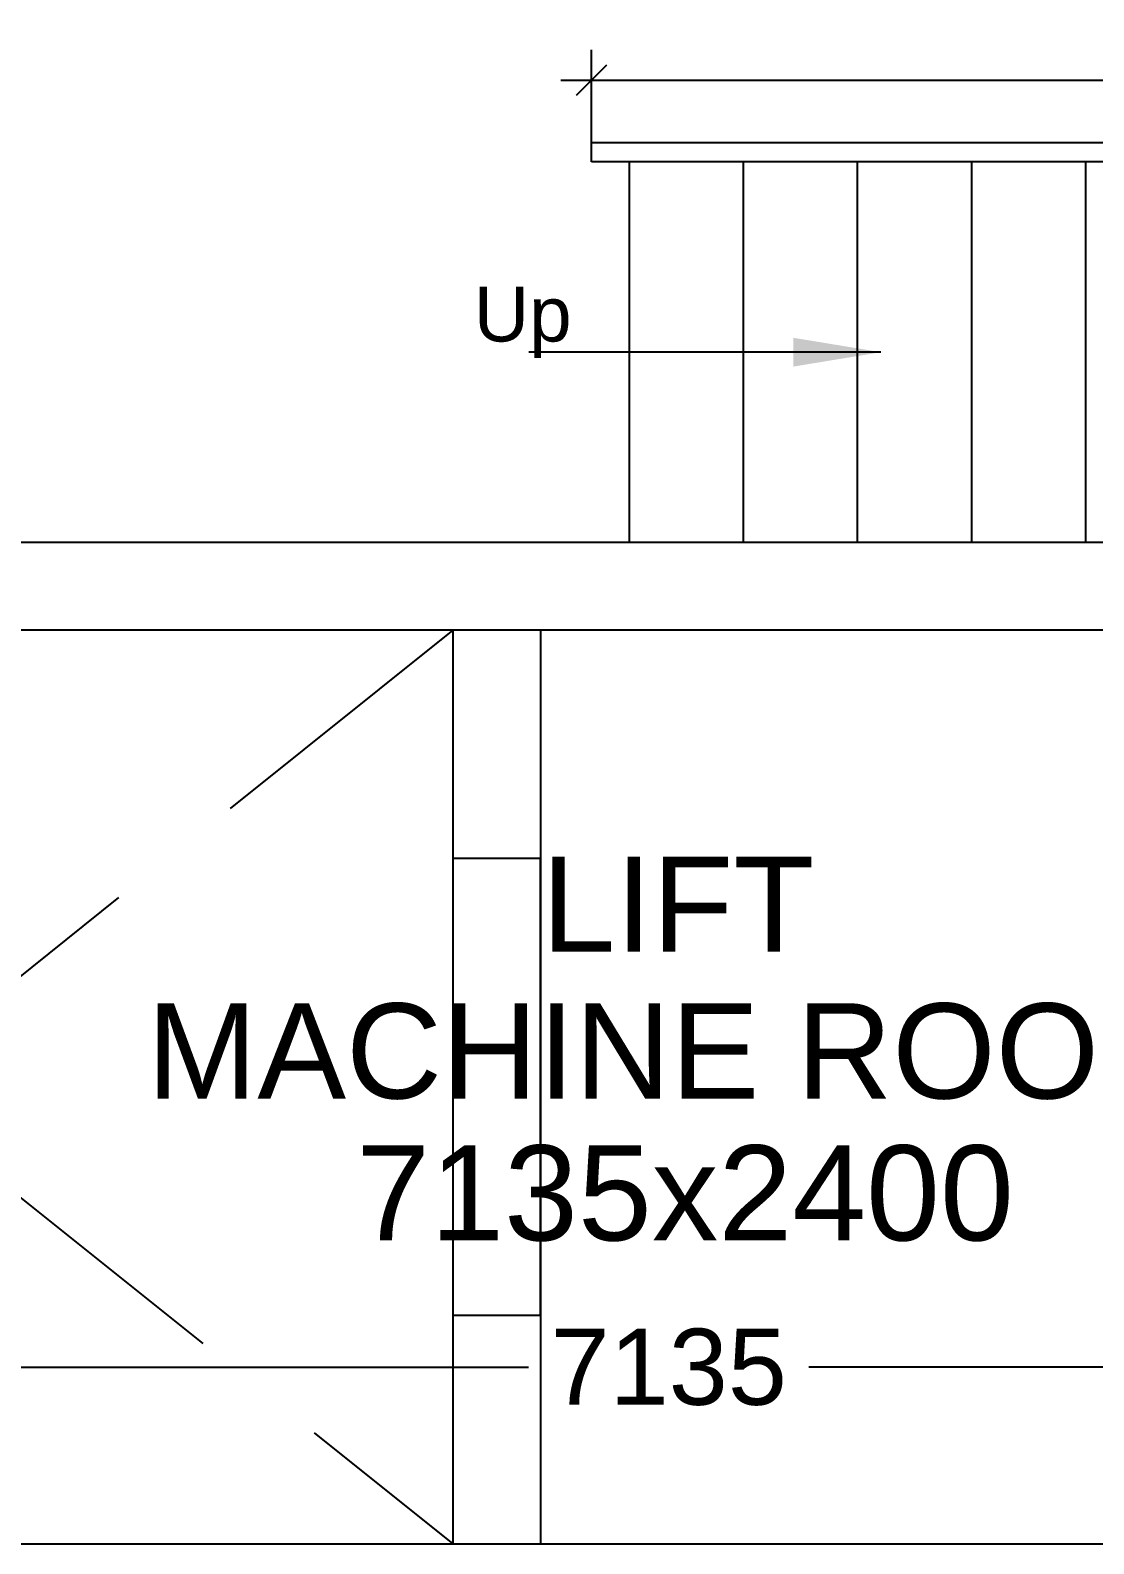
# Model space of a CAD drawing. Extents: x 7897917 to 8423973, y -6487334 to -6173396.
# Drawn here: x 8254558 to 8257352, y -6401301 to -6397325 of the extents above; entities that cross this region are included whole.
import ezdxf
from ezdxf.enums import TextEntityAlignment as Align

# ---------------------------------------------------------------- set-up
doc = ezdxf.new("R2010")
doc.units = 0
doc.header["$LTSCALE"] = 600
doc.header["$MEASUREMENT"] = 0
doc.header["$PDMODE"] = 35
doc.linetypes.add('HIDDEN2', pattern=[0.1875, 0.125, -0.0625])
doc.layers.get('0').update_dxf_attribs({"linetype": 'CONTINUOUS'})
doc.layers.get('Defpoints').update_dxf_attribs({"linetype": 'CONTINUOUS'})
for name, color, linetype in [('DOOR', 32, 'CONTINUOUS'), ('Duct', 8, 'CONTINUOUS'), ('Railing', 21, 'CONTINUOUS'), ('Room Dim', 1, 'CONTINUOUS'), ('Stairscase', 7, 'CONTINUOUS'), ('TEXT', 6, 'CONTINUOUS'), ('Walls', 7, 'CONTINUOUS'), ('Working Dim', 5, 'CONTINUOUS')]:
    doc.layers.add(name, color=color, linetype=linetype)
doc.styles.add('ari', font='arial.ttf')
doc.styles.add('ARIAL', font='arial.ttf')
doc.dimstyles.new('int. dim', dxfattribs={"dimtxt": 450, "dimasz": 80, "dimexe": 80, "dimexo": 0, "dimgap": 70, "dimtad": 0, "dimdec": 0, "dimzin": 12, "dimdsep": 46, "dimtxsty": 'ari', "dimblk": 'OBLIQUE', "dimcen": 2, "dimdle": 80, "dimclrd": 256, "dimclre": 256, "dimclrt": 6, "dimadec": 0, "dimazin": 0, "dimtfac": 1, "dimtdec": 0, "dimtix": 1, "dimtmove": 2, "dimatfit": 3, "dimfxl": 1, "dimtolj": 1, "dimtzin": 0, "dimlwd": -1, "dimlwe": -1, "dimarcsym": 0})

# ---------------------------------------------------------------- blocks, each defined once
blk = doc.blocks.new('_Oblique')
at = {"color": 0, "linetype": 'ByBlock', "lineweight": -2}
blk.add_line((-0.5, -0.5), (0.5, 0.5), dxfattribs=at)
blk = doc.blocks.new('*D2595')
at = {"layer": 'Defpoints', "color": 0, "transparency": 16777216}
for p in [(8259482.2, -6397456.6), (8256032.1, -6397621, 0.7), (8259482.2, -6397621, 0.7)]:
    blk.add_point(p, dxfattribs=at)
at = {"layer": 'Working Dim', "transparency": 16777216}
for p, q in [((8256032.1, -6397621), (8256032.1, -6397376.6)), ((8259482.2, -6397621), (8259482.2, -6397376.6)), ((8255952.1, -6397456.6), (8257388.9, -6397456.6)), ((8259562.2, -6397456.6), (8258125.4, -6397456.6))]:
    blk.add_line(p, q, dxfattribs=at)
at = {"layer": 'Working Dim', "transparency": 16777216, "xscale": 80, "yscale": 80, "zscale": 80, "rotation": 180}
blk.add_blockref('_Oblique', (8256032.1, -6397456.6), dxfattribs=at)
at = {"layer": 'Working Dim', "transparency": 16777216, "xscale": 80, "yscale": 80, "zscale": 80}
blk.add_blockref('_Oblique', (8259482.2, -6397456.6), dxfattribs=at)
at = {"layer": 'Working Dim', "color": 6, "transparency": 16777216, "insert": (8257757.2, -6397456.6), "char_height": 200, "attachment_point": 5, "style": 'ari'}
blk.add_mtext('\\A1;3450', dxfattribs=at)
blk = doc.blocks.new('*D2597')
at = {"layer": 'Defpoints', "color": 0, "transparency": 16777216}
for p in [(8252668.1, -6400837.5), (8252668.1, -6401020.5), (8259802.7, -6401020.5)]:
    blk.add_point(p, dxfattribs=at)
at = {"layer": 'Working Dim', "transparency": 16777216}
for p, q in [((8252668.1, -6401020.5), (8252668.1, -6400757.5)), ((8259802.7, -6401020.5), (8259802.7, -6400757.5)), ((8252588.1, -6400837.5), (8255866.8, -6400837.5)), ((8259882.7, -6400837.5), (8256604, -6400837.5))]:
    blk.add_line(p, q, dxfattribs=at)
at = {"layer": 'Working Dim', "transparency": 16777216, "xscale": 80, "yscale": 80, "zscale": 80, "rotation": 180}
blk.add_blockref('_Oblique', (8252668.1, -6400837.5), dxfattribs=at)
at = {"layer": 'Working Dim', "transparency": 16777216, "xscale": 80, "yscale": 80, "zscale": 80}
blk.add_blockref('_Oblique', (8259802.7, -6400837.5), dxfattribs=at)
at = {"layer": 'Working Dim', "color": 6, "transparency": 16777216, "insert": (8256235.4, -6400837.5), "char_height": 200, "attachment_point": 5, "style": 'ari'}
blk.add_mtext('\\A1;7135', dxfattribs=at)

msp = doc.modelspace()

# ---------------------------------------------------------------- linework, layer by layer
at = {"layer": 'DOOR', "color": 8, "linetype": 'Continuous', "elevation": 31.513}
msp.add_lwpolyline([(8255668.209, -6399501.007), (8255668.209, -6400701.007), (8255898.209, -6400701.007), (8255898.209, -6399501.007)], close=True, dxfattribs=at)
at = {"layer": 'Duct', "color": 8, "linetype": 'HIDDEN2', "ltscale": 10}
for p, q in [((8255668.209, -6398901.007, 29.814), (8252668.119, -6401301.007, 29.814)), ((8252668.119, -6398901.008, 29.814), (8255668.209, -6401301.007, 29.814))]:
    msp.add_line(p, q, dxfattribs=at)
at = {"layer": 'Railing', "ltscale": 120}
msp.add_line((8256032.133, -6397671.006, 34.945), (8256032.133, -6397621.006, 34.253), dxfattribs=at)
at = {"layer": 'Railing', "ltscale": 120, "elevation": 34.945}
for points in [[(8259482.21, -6398451.007), (8259482.21, -6397621.006), (8256032.133, -6397621.006)], [(8259432.21, -6398451.007), (8259432.21, -6397671.006), (8256032.133, -6397671.006)]]:
    msp.add_lwpolyline(points, dxfattribs=at)
at = {"layer": 'Stairscase', "ltscale": 2}
for p, q in [((8256131.947, -6398671.006, 30.505), (8256131.947, -6397671.006, 30.505)), ((8256431.947, -6398671.006, 30.505), (8256431.947, -6397671.006, 30.505)), ((8256731.947, -6398671.006, 30.505), (8256731.947, -6397671.006, 30.505)), ((8257031.947, -6398671.006, 30.505), (8257031.947, -6397671.006, 30.505)), ((8257331.947, -6398671.006, 30.505), (8257331.947, -6397671.006, 30.505))]:
    msp.add_line(p, q, dxfattribs=at)
at = {"layer": 'Walls', "linetype": 'Continuous'}
msp.add_line((8258301.947, -6398670.947, 29.814), (8253188.209, -6398670.948, 29.814), dxfattribs=at)
at = {"layer": 'Walls'}
for p, q in [((8258301.947, -6398901.006, 29.814), (8253188.209, -6398901.008, 5.284)), ((8253038.473, -6401301.007, 5.284), (8259432.209, -6401301.007, 20.471))]:
    msp.add_line(p, q, dxfattribs=at)
at = {"layer": 'Walls', "color": 8}
for p, q in [((8255668.209, -6398901.007, 29.814), (8255668.209, -6401301.007, 29.814)), ((8255898.209, -6398901.007, 29.814), (8255898.209, -6401301.007, 29.814))]:
    msp.add_line(p, q, dxfattribs=at)

# ---------------------------------------------------------------- texts
at = {"layer": 'Room Dim', "style": 'ARIAL'}
msp.add_text('7135x2400', height=250, dxfattribs=at).set_placement((8256278.373, -6400504.335, 30.505), align=Align.CENTER)
at = {"layer": 'Stairscase', "color": 7, "linetype": 'Continuous', "style": 'ARIAL'}
msp.add_text('Up', height=144, dxfattribs=at).set_placement((8255851.775, -6398142.954, 30.505), align=Align.CENTER)
at = {"layer": 'TEXT', "color": 7, "style": 'ARIAL'}
for s, p in [('LIFT', (8256259.615, -6399746.167, 30.505)), ('MACHINE ROOM', (8256260.379, -6400131.455, 30.505))]:
    msp.add_text(s, height=250, dxfattribs=at).set_placement(p, align=Align.CENTER)

# ---------------------------------------------------------------- dimensions: what is measured, and where the dimension line sits
at = {"layer": 'Working Dim'}
dim = msp.add_linear_dim(base=(8259482.21, -6397456.608, 34.253), p1=(8256032.133, -6397621.006, 34.945), p2=(8259482.21, -6397621.006, 34.945), dimstyle='int. dim', override={"dimtxt": 200}, dxfattribs=at)
dim.commit()
dim.dimension.update_dxf_attribs({"geometry": '*D2595', "text_midpoint": (8257757.171, -6397456.608, 34.253)})
dim = msp.add_linear_dim(base=(8252668.119, -6400837.48, 29.814), p1=(8259802.709, -6401020.465, 29.814), p2=(8252668.119, -6401020.465, 29.814), angle=180, dimstyle='int. dim', override={"dimtxt": 200}, dxfattribs=at)
dim.commit()
dim.dimension.update_dxf_attribs({"geometry": '*D2597', "text_midpoint": (8256235.414, -6400837.48, 29.814)})

# ---------------------------------------------------------------- leaders
at = {"layer": 'Stairscase', "color": 7}
msp.add_leader([(8256793.068, -6398171.006, 30.505), (8255868.048, -6398171.006, 30.505)], dimstyle='int. dim', override={"dimasz": 230}, dxfattribs=at)

doc.saveas('drawing.dxf')
